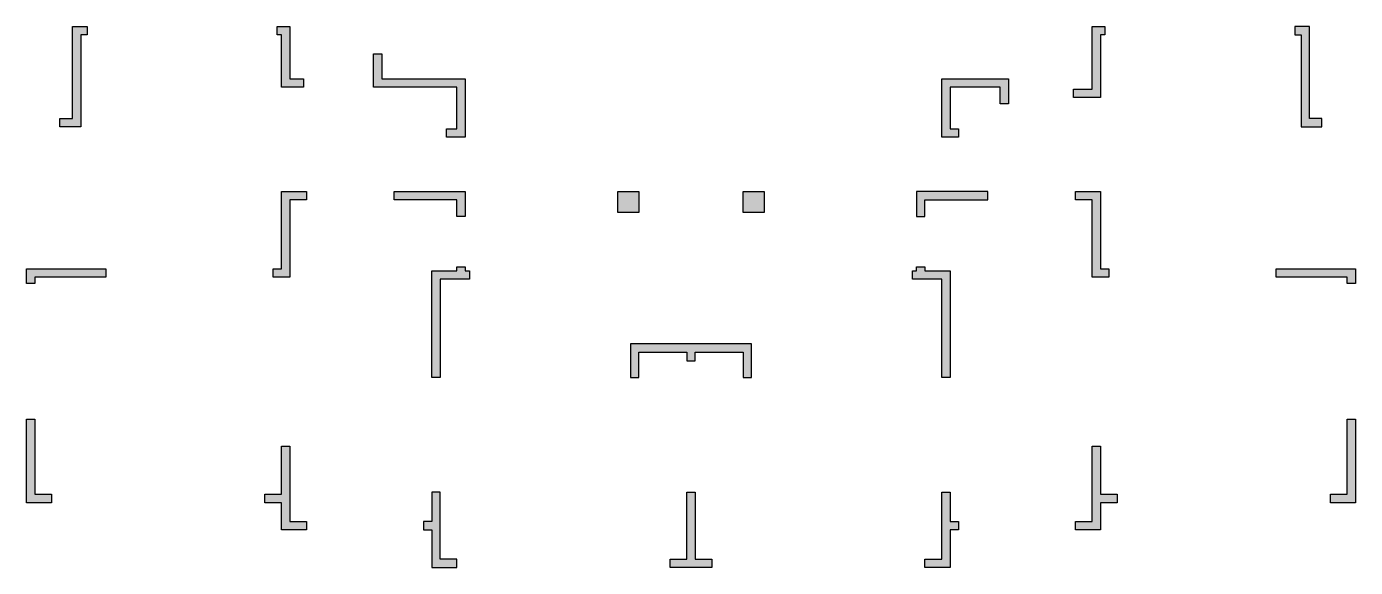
# Model space of a CAD drawing. Header units: millimetres. Extents: x 134396 to 166196, y 130413 to 143363.
import ezdxf

# ---------------------------------------------------------------- set-up
doc = ezdxf.new("R2010")
doc.units = ezdxf.units.MM
doc.header["$LTSCALE"] = 1000
for name, color, linetype in [('S-COLU-HATCH', 30, 'Continuous'), ('S-COLU-LINE1', 6, 'Continuous'), ('S-WALL-LINE1', 12, 'Continuous')]:
    doc.layers.add(name, color=color, linetype=linetype)

msp = doc.modelspace()

# ---------------------------------------------------------------- hatches: boundary and pattern name
at = {"layer": 'S-COLU-HATCH'}
h = msp.add_hatch(color=0, dxfattribs=at)
h.dxf.hatch_style = 1
h.paths.add_polyline_path([(135196, 140963), (135196, 141163), (135496, 141163), (135496, 143363), (135846, 143363), (135846, 143163), (135696, 143163), (135696, 140963)])
h = msp.add_hatch(color=0, dxfattribs=at)
h.dxf.hatch_style = 1
h.paths.add_polyline_path([(140696, 142113), (141021, 142113), (141021, 141913), (140696, 141913), (140496, 141913), (140496, 143163), (140396, 143163), (140396, 143363), (140496, 143363), (140696, 143363)])
h = msp.add_hatch(color=0, dxfattribs=at)
h.dxf.hatch_style = 1
h.paths.add_polyline_path([(159446, 141663), (160096, 141663), (160096, 143163), (160196, 143163), (160196, 143363), (159896, 143363), (159896, 141863), (159446, 141863)])
h = msp.add_hatch(color=0, dxfattribs=at)
h.dxf.hatch_style = 1
h.paths.add_polyline_path([(165396, 140963), (165396, 141163), (165096, 141163), (165096, 143363), (164746, 143363), (164746, 143163), (164896, 143163), (164896, 140963)])
h = msp.add_hatch(color=0, dxfattribs=at)
h.dxf.hatch_style = 1
h.paths.add_polyline_path([(144896, 142113), (142896, 142113), (142896, 142713), (142696, 142713), (142696, 141913), (144696, 141913), (144696, 140913), (144446, 140913), (144446, 140713), (144896, 140713)])
h = msp.add_hatch(color=0, dxfattribs=at)
h.dxf.hatch_style = 1
h.paths.add_polyline_path([(157896, 141513), (157696, 141513), (157696, 141913), (156496, 141913), (156496, 140913), (156696, 140913), (156696, 140713), (156296, 140713), (156296, 142113), (157696, 142113), (157696, 142113), (157896, 142113)])
h = msp.add_hatch(color=0, dxfattribs=at)
h.dxf.hatch_style = 1
h.paths.add_polyline_path([(141096, 139413), (141096, 139213), (140696, 139213), (140696, 137363), (140296, 137363), (140296, 137563), (140496, 137563), (140496, 139413)])
h = msp.add_hatch(color=0, dxfattribs=at)
h.dxf.hatch_style = 1
h.paths.add_polyline_path([(144696, 139213), (143196, 139213), (143196, 139413), (144896, 139413), (144896, 138813), (144696, 138813)])
h = msp.add_hatch(color=0, dxfattribs=at)
h.dxf.hatch_style = 1
h.paths.add_polyline_path([(148546, 139413), (149046, 139413), (149046, 138913), (148546, 138913)])
h = msp.add_hatch(color=0, dxfattribs=at)
h.dxf.hatch_style = 1
h.paths.add_polyline_path([(151546, 139413), (152046, 139413), (152046, 138913), (151546, 138913)])
h = msp.add_hatch(color=0, dxfattribs=at)
h.dxf.hatch_style = 1
h.paths.add_polyline_path([(155896, 139213), (157396, 139213), (157396, 139413), (155696, 139413), (155696, 138813), (155896, 138813)])
h = msp.add_hatch(color=0, dxfattribs=at)
h.dxf.hatch_style = 1
h.paths.add_polyline_path([(159496, 139213), (159496, 139413), (160096, 139413), (160096, 137563), (160296, 137563), (160296, 137363), (159896, 137363), (159896, 139213)])
h = msp.add_hatch(color=0, dxfattribs=at)
h.dxf.hatch_style = 1
h.paths.add_polyline_path([(134596, 137213), (134396, 137213), (134396, 137563), (136296, 137563), (136296, 137363), (134596, 137363)])
h = msp.add_hatch(color=0, dxfattribs=at)
h.dxf.hatch_style = 1
h.paths.add_polyline_path([(144296, 137313), (144296, 134963), (144096, 134963), (144096, 137313), (144096, 137313), (144096, 137513), (144696, 137513), (144696, 137613), (144896, 137613), (144896, 137513), (144996, 137513), (144996, 137313)])
h = msp.add_hatch(color=0, dxfattribs=at)
h.dxf.hatch_style = 1
h.paths.add_polyline_path([(156496, 137313), (156496, 134963), (156296, 134963), (156296, 137313), (155596, 137313), (155596, 137513), (155696, 137513), (155696, 137613), (155896, 137613), (155896, 137513), (156496, 137513), (156496, 137313)])
h = msp.add_hatch(color=0, dxfattribs=at)
h.dxf.hatch_style = 1
h.paths.add_polyline_path([(166196, 137213), (165996, 137213), (165996, 137363), (164296, 137363), (164296, 137563), (166196, 137563)])
h = msp.add_hatch(color=0, dxfattribs=at)
h.dxf.hatch_style = 1
h.paths.add_polyline_path([(150396, 135563), (151546, 135563), (151546, 134963), (151746, 134963), (151746, 135763), (148846, 135763), (148846, 134963), (149046, 134963), (149046, 135563), (150196, 135563), (150196, 135363), (150396, 135363)])
h = msp.add_hatch(color=0, dxfattribs=at)
h.dxf.hatch_style = 1
h.paths.add_polyline_path([(134996, 132163), (134996, 131963), (134396, 131963), (134396, 133963), (134596, 133963), (134596, 132163)])
h = msp.add_hatch(color=0, dxfattribs=at)
h.dxf.hatch_style = 1
h.paths.add_polyline_path([(165596, 131963), (165596, 132163), (165996, 132163), (165996, 133963), (166196, 133963), (166196, 131963)])
h = msp.add_hatch(color=0, dxfattribs=at)
h.dxf.hatch_style = 1
h.paths.add_polyline_path([(140696, 133313), (140696, 131513), (141096, 131513), (141096, 131313), (140496, 131313), (140496, 131963), (140096, 131963), (140096, 132163), (140496, 132163), (140496, 133313)])
h = msp.add_hatch(color=0, dxfattribs=at)
h.dxf.hatch_style = 1
h.paths.add_polyline_path([(159496, 131313), (159496, 131513), (159896, 131513), (159896, 133313), (160096, 133313), (160096, 132163), (160496, 132163), (160496, 131963), (160096, 131963), (160096, 131313)])
h = msp.add_hatch(color=0, dxfattribs=at)
h.dxf.hatch_style = 1
h.paths.add_polyline_path([(144096, 131313), (144096, 130413), (144696, 130413), (144696, 130613), (144296, 130613), (144296, 132213), (144096, 132213), (144096, 131513), (143896, 131513), (143896, 131313)])
h = msp.add_hatch(color=0, dxfattribs=at)
h.dxf.hatch_style = 1
h.paths.add_polyline_path([(150796, 130613), (150796, 130413), (149796, 130413), (149796, 130613), (150196, 130613), (150196, 132213), (150396, 132213), (150396, 130613)])
h = msp.add_hatch(color=0, dxfattribs=at)
h.dxf.hatch_style = 1
h.paths.add_polyline_path([(156496, 131313), (156496, 130413), (155896, 130413), (155896, 130613), (156296, 130613), (156296, 132213), (156496, 132213), (156496, 131513), (156696, 131513), (156696, 131313)])

# ---------------------------------------------------------------- linework, layer by layer
at = {"layer": 'S-COLU-LINE1', "linetype": 'ByBlock'}
for points in [[(148546, 139413), (149046, 139413), (149046, 138913), (148546, 138913)], [(151546, 139413), (152046, 139413), (152046, 138913), (151546, 138913)]]:
    msp.add_lwpolyline(points, close=True, dxfattribs=at)
at = {"layer": 'S-WALL-LINE1', "linetype": 'ByBlock'}
for p, q in [((135846, 143363), (135846, 143363)), ((156296, 142113), (156296, 142113)), ((156296, 142113), (156296, 142113)), ((156296, 142113), (156296, 142113)), ((156296, 142113), (156296, 142113)), ((156296, 140713), (156296, 140713))]:
    msp.add_line(p, q, dxfattribs=at)
for points in [[(135196, 140963), (135196, 141163), (135496, 141163), (135496, 143363), (135846, 143363), (135846, 143163), (135696, 143163), (135696, 140963)], [(140696, 142113), (141021, 142113), (141021, 141913), (140696, 141913), (140696, 141913), (140496, 141913), (140496, 143163), (140396, 143163), (140396, 143363), (140496, 143363), (140696, 143363)], [(165396, 140963), (165396, 141163), (165096, 141163), (165096, 143363), (164746, 143363), (164746, 143163), (164896, 143163), (164896, 140963)], [(141096, 139413), (141096, 139213), (140696, 139213), (140696, 137363), (140296, 137363), (140296, 137563), (140496, 137563), (140496, 139413)], [(159496, 139213), (159496, 139413), (160096, 139413), (160096, 137563), (160296, 137563), (160296, 137363), (159896, 137363), (159896, 139213)], [(134596, 137213), (134396, 137213), (134396, 137563), (136296, 137563), (136296, 137363), (134596, 137363)], [(144296, 137313), (144296, 134963), (144096, 134963), (144096, 137313), (144096, 137313), (144096, 137513), (144696, 137513), (144696, 137613), (144896, 137613), (144896, 137513), (144996, 137513), (144996, 137313)], [(156496, 137313), (156496, 134963), (156296, 134963), (156296, 137313), (155596, 137313), (155596, 137513), (155696, 137513), (155696, 137613), (155896, 137613), (155896, 137513), (156496, 137513), (156496, 137313)], [(166196, 137213), (165996, 137213), (165996, 137363), (164296, 137363), (164296, 137563), (166196, 137563)], [(150396, 135563), (151546, 135563), (151546, 134963), (151746, 134963), (151746, 135763), (148846, 135763), (148846, 134963), (149046, 134963), (149046, 135563), (150196, 135563), (150196, 135363), (150396, 135363)], [(134996, 132163), (134996, 131963), (134396, 131963), (134396, 133963), (134596, 133963), (134596, 132163)], [(165596, 131963), (165596, 132163), (165996, 132163), (165996, 133963), (166196, 133963), (166196, 131963)], [(140696, 133313), (140696, 131513), (141096, 131513), (141096, 131313), (140496, 131313), (140496, 131963), (140096, 131963), (140096, 132163), (140496, 132163), (140496, 133313)], [(159496, 131313), (159496, 131513), (159896, 131513), (159896, 133313), (160096, 133313), (160096, 132163), (160496, 132163), (160496, 131963), (160096, 131963), (160096, 131313)], [(144096, 131313), (144096, 130413), (144696, 130413), (144696, 130613), (144296, 130613), (144296, 132213), (144096, 132213), (144096, 131513), (143896, 131513), (143896, 131313)], [(150796, 130613), (150796, 130413), (149796, 130413), (149796, 130613), (150196, 130613), (150196, 132213), (150396, 132213), (150396, 130613)], [(156496, 131313), (156496, 130413), (155896, 130413), (155896, 130613), (156296, 130613), (156296, 132213), (156496, 132213), (156496, 131513), (156696, 131513), (156696, 131313)]]:
    msp.add_lwpolyline(points, close=True, dxfattribs=at)
for points in [[(159896, 143363), (160196, 143363), (160196, 143163), (160096, 143163), (160096, 141663), (159896, 141663), (159896, 141663), (159446, 141663), (159446, 141863), (159896, 141863), (159896, 143363), (159896, 143363)], [(144896, 142113), (144896, 142113), (144896, 142113), (144896, 140713), (144896, 140713), (144446, 140713), (144446, 140913), (144696, 140913), (144696, 141913), (142696, 141913), (142696, 142713), (142896, 142713), (142896, 142113), (144896, 142113), (144896, 142113), (144896, 142113)], [(157896, 141513), (157896, 141513), (157696, 141513), (157696, 141913), (156496, 141913), (156496, 140913), (156696, 140913), (156696, 140713), (156296, 140713), (156296, 142113), (157696, 142113), (157696, 142113), (157896, 142113), (157896, 141513)], [(144696, 139213), (143196, 139213), (143196, 139413), (144896, 139413), (144896, 138813), (144696, 138813), (144696, 139213)], [(155896, 139213), (157396, 139213), (157396, 139413), (155696, 139413), (155696, 138813), (155896, 138813), (155896, 139213)]]:
    msp.add_lwpolyline(points, dxfattribs=at)
at = {"layer": 'S-WALL-LINE1', "linetype": 'ByBlock', "const_width": 50}
for points in [[(144696, 142113), (144696, 142113)], [(144896, 141913), (144896, 141913)], [(156296, 141913), (156296, 141913)]]:
    msp.add_lwpolyline(points, dxfattribs=at)

doc.saveas('drawing.dxf')
